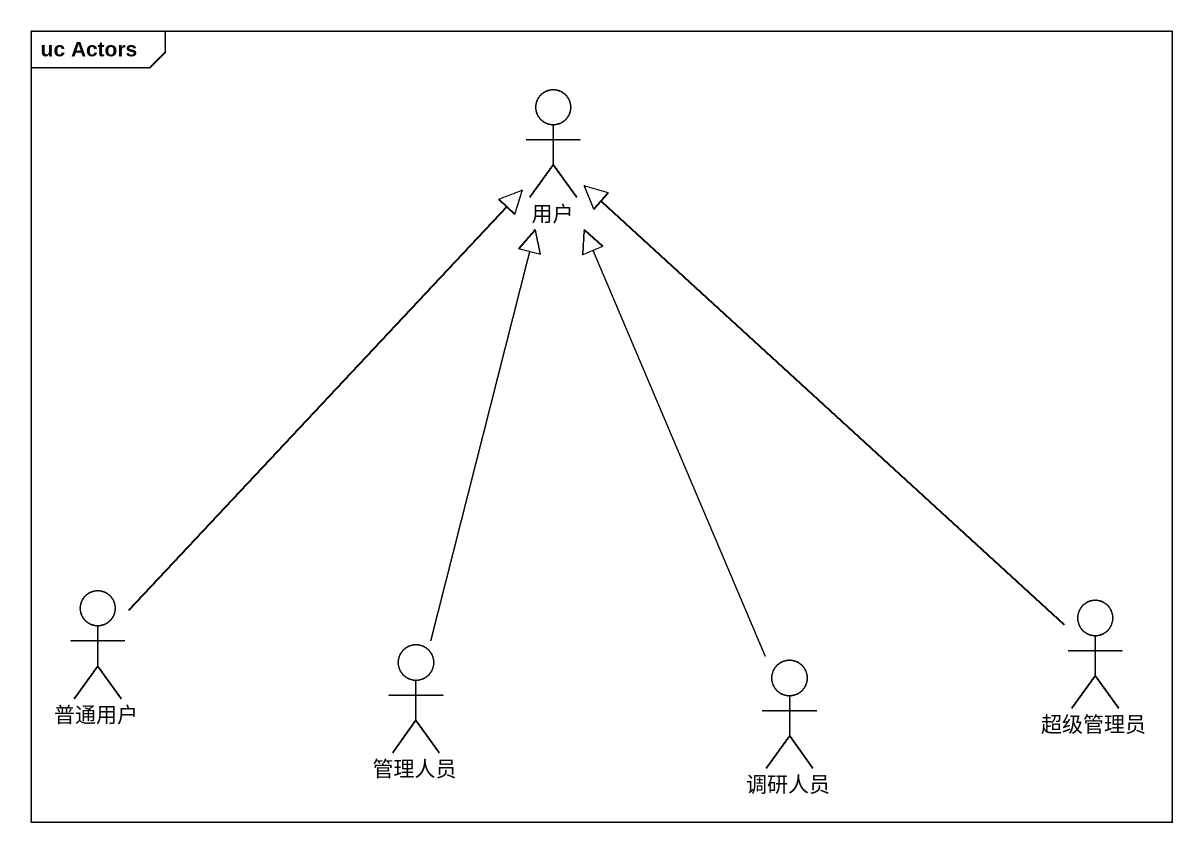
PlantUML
@startuml
mainframe uc Actors
actor 用户
actor 普通用户
actor 管理人员
actor 超级管理员
actor 调研人员
普通用户 -up-|> 用户
管理人员 -up-|> 用户
超级管理员 -up-|> 用户
调研人员 -up-|> 用户
@enduml
